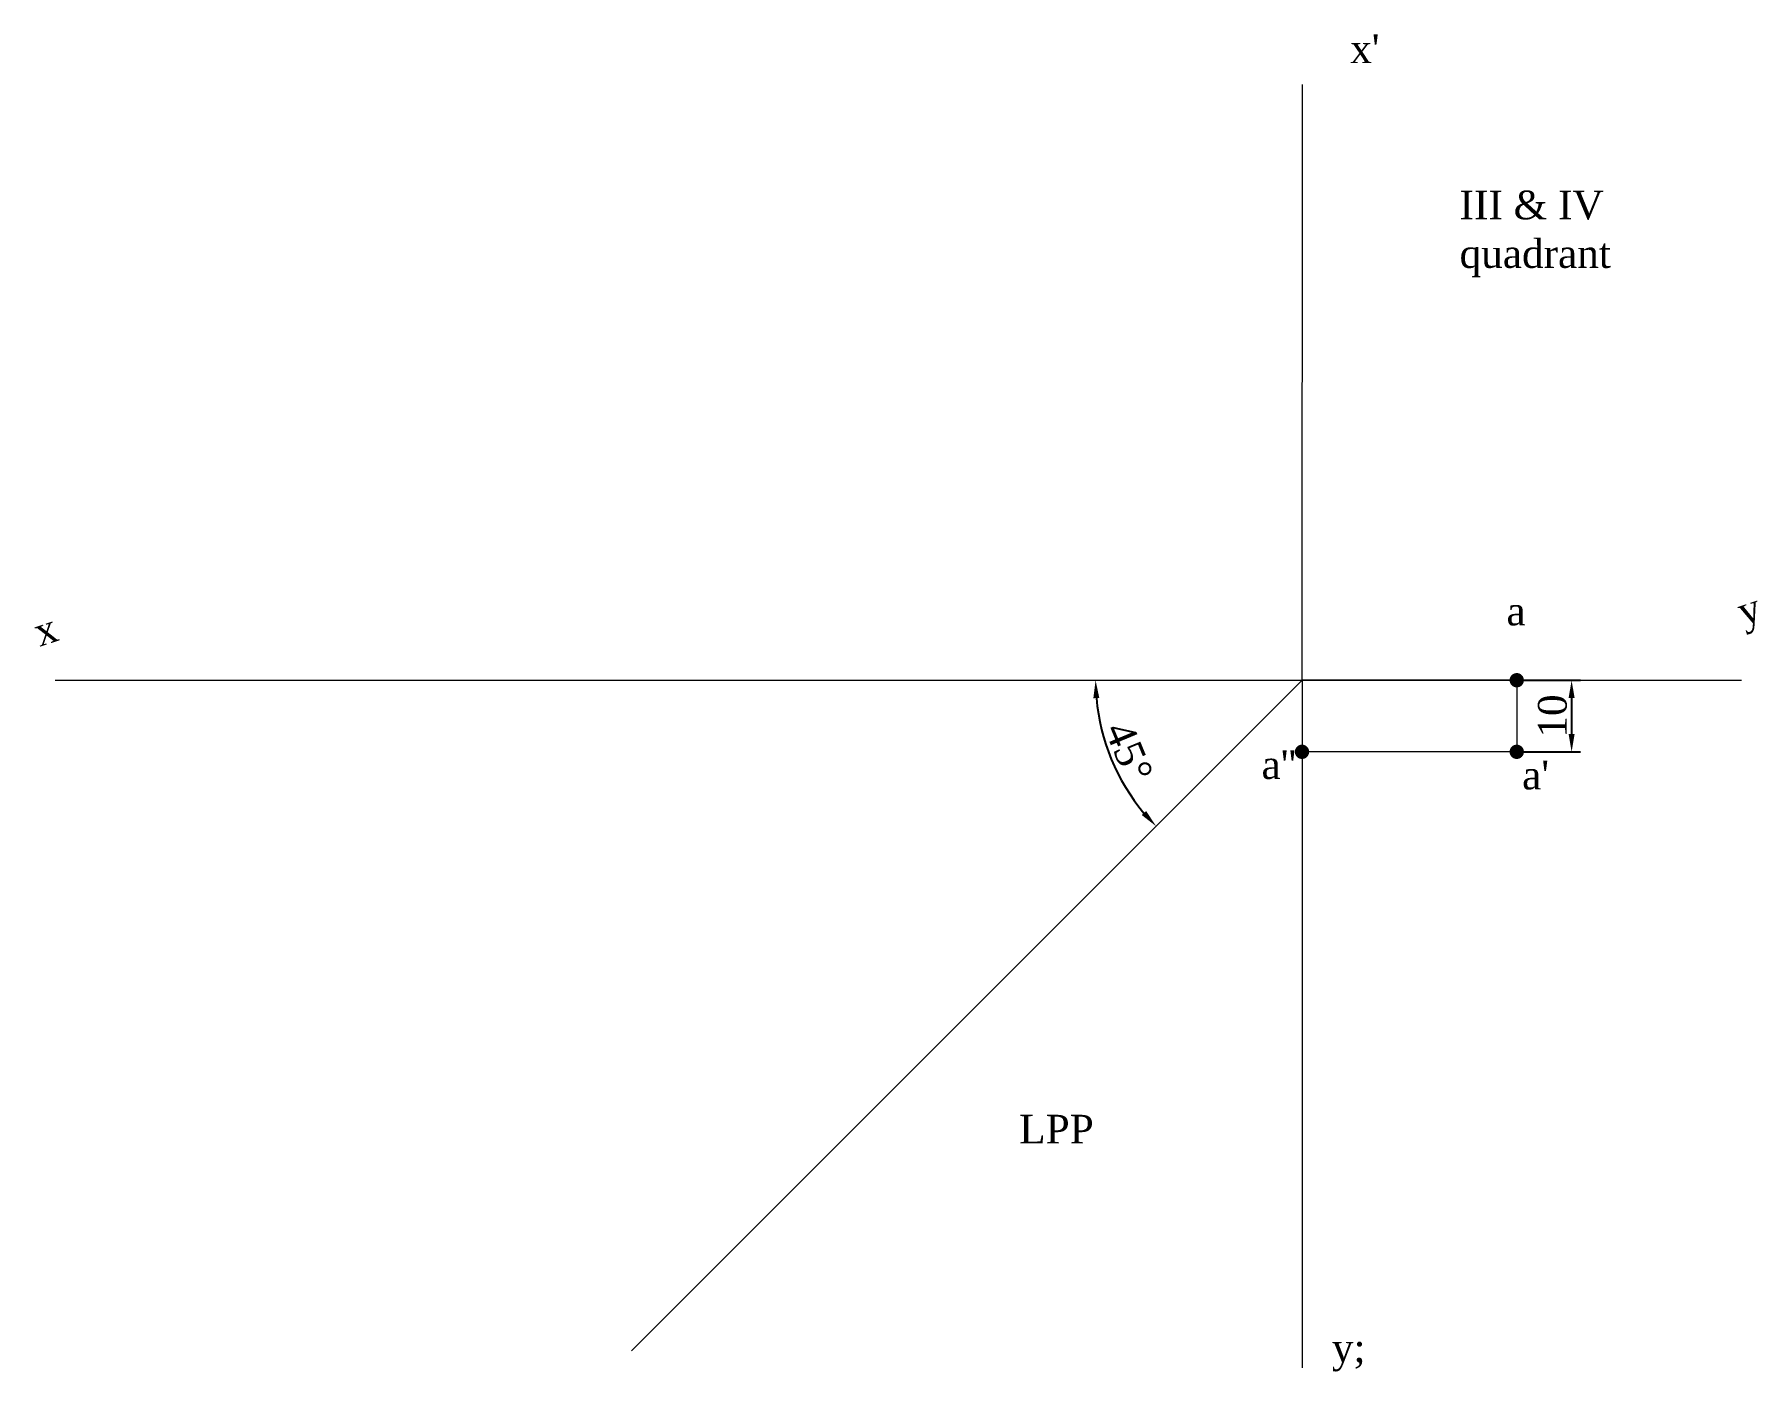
# Paper-space layout 'Layout6' of a CAD drawing. Header units: millimetres. Extents: x 21 to 261, y 19 to 205.
import ezdxf

# ---------------------------------------------------------------- set-up
doc = ezdxf.new("R2010")
doc.units = ezdxf.units.MM
for name, color, linetype, lineweight in [('PROJECTION_LINE', 250, 'Continuous', 5), ('VISIBLE_LINE', 5, 'Continuous', 5), ('XY LINE', 1, 'Continuous', 15)]:
    doc.layers.add(name, color=color, linetype=linetype, lineweight=lineweight)
doc.styles.get("Standard").update_dxf_attribs({"font": 'times.ttf', "height": 4})
doc.dimstyles.new('ISO-25', dxfattribs={"dimtxt": 4, "dimasz": 2.5, "dimexe": 1.25, "dimexo": 0.625, "dimtad": 1, "dimtoh": 1, "dimtxsty": 'Standard', "dimcen": 2.5, "dimadec": 0, "dimazin": 0, "dimtfac": 1, "dimtmove": 0, "dimatfit": 3, "dimfxl": 1, "dimarcsym": 0})

# ---------------------------------------------------------------- blocks, each defined once
blk = doc.blocks.new('*D27')
at = {"layer": 'Defpoints', "color": 0, "transparency": 16777216}
for p in [(227.77, 115.12), (227.77, 105.12), (235.43, 105.12)]:
    blk.add_point(p, dxfattribs=at)
at = {"layer": 'PROJECTION_LINE', "color": 0, "lineweight": -2, "transparency": 16777216}
for p, q in [((228.39, 115.12), (236.68, 115.12)), ((235.43, 112.62), (235.43, 107.62)), ((228.39, 105.12), (236.68, 105.12))]:
    blk.add_line(p, q, dxfattribs=at)
at = {"layer": 'PROJECTION_LINE', "color": 0, "transparency": 16777216}
for points in [[(235.01, 112.62), (235.85, 112.62), (235.43, 115.12)], [(235.01, 107.62), (235.85, 107.62), (235.43, 105.12)]]:
    blk.add_solid(points, dxfattribs=at)
at = {"layer": 'PROJECTION_LINE', "color": 0, "transparency": 16777216, "insert": (232.77, 110.12), "char_height": 4, "attachment_point": 5, "rotation": 90}
blk.add_mtext('10', dxfattribs=at)
blk = doc.blocks.new('*D28')
at = {"layer": 'Defpoints', "color": 0, "transparency": 16777216}
for p in [(23.59, 115.12), (197.77, 115.12), (259.14, 115.12), (169.91, 107.66), (104.09, 21.44)]:
    blk.add_point(p, dxfattribs=at)
at = {"layer": 'PROJECTION_LINE', "color": 0, "lineweight": -2, "transparency": 16777216}
blk.add_arc((197.77, 115.12), 28.84, 184.9687, 220.0313, dxfattribs=at)
at = {"layer": 'PROJECTION_LINE', "color": 0, "transparency": 16777216}
for points in [[(168.62, 112.61), (169.45, 112.64), (168.93, 115.12)], [(175.99, 96.86), (175.38, 96.29), (177.38, 94.73)]]:
    blk.add_solid(points, dxfattribs=at)
at = {"layer": 'PROJECTION_LINE', "color": 0, "transparency": 16777216, "insert": (173.58, 105.1), "char_height": 4, "attachment_point": 5, "rotation": 292.5}
blk.add_mtext('45°', dxfattribs=at)

psp = doc.layouts.new('Layout6')

# ---------------------------------------------------------------- linework, layer by layer
at = {"layer": 'PROJECTION_LINE'}
for p, q in [((197.767, 115.122), (197.767, 105.122)), ((217.767, 115.122), (227.767, 115.122)), ((227.767, 115.122), (227.767, 105.122)), ((227.767, 105.122), (197.767, 105.122))]:
    psp.add_line(p, q, dxfattribs=at)
at = {"layer": 'PROJECTION_LINE', "const_width": 1}
for points in [[(227.267, 115.122, 1), (228.267, 115.122, 1)], [(197.267, 105.122, 1), (198.267, 105.122, 1)], [(227.267, 105.122, 1), (228.267, 105.122, 1)]]:
    psp.add_lwpolyline(points, format="xyb", close=True, dxfattribs=at)
at = {"layer": 'VISIBLE_LINE'}
for p, q in [((197.767, 115.122), (104.087, 21.442)), ((227.767, 115.122), (197.767, 115.122))]:
    psp.add_line(p, q, dxfattribs=at)
at = {"layer": 'XY LINE'}
for p, q in [((197.767, 115.122), (197.826, 198.321)), ((23.586, 115.122), (259.143, 115.122)), ((197.767, 115.122), (197.767, 19.088))]:
    psp.add_line(p, q, dxfattribs=at)

# ---------------------------------------------------------------- texts
at = {"layer": 'PROJECTION_LINE'}
for s, p in [("x'", (204.49, 201.33)), ('III & IV', (219.778, 179.511)), ('quadrant', (219.778, 172.72)), ('a', (226.33, 122.782)), ("a''", (192.114, 101.327)), ("a'", (228.514, 99.872)), ('LPP', (158.263, 50.416)), ('y;', (201.942, 19.87))]:
    psp.add_text(s, height=4, dxfattribs=at).set_placement(p)
for s, p in [('y', (259.403, 122.652)), ('x', (21.433, 119.783))]:
    psp.add_text(s, height=4, rotation=18.4187, dxfattribs=at).set_placement(p)

# ---------------------------------------------------------------- dimensions: what is measured, and where the dimension line sits
dim = psp.add_angular_dim_2l(base=(169.913, 107.658), line1=((197.767, 115.122), (104.087, 21.442)), line2=((23.586, 115.122), (259.143, 115.122)), dimstyle='ISO-25', dxfattribs=at)
dim.commit()
dim.dimension.update_dxf_attribs({"geometry": '*D28', "text_midpoint": (173.582, 105.104)})
dim = psp.add_linear_dim(base=(235.429, 105.122), p1=(227.767, 115.122), p2=(227.767, 105.122), angle=90, dimstyle='ISO-25', dxfattribs=at)
dim.commit()
dim.dimension.update_dxf_attribs({"geometry": '*D27', "text_midpoint": (232.77, 110.122)})

doc.saveas('drawing.dxf')
